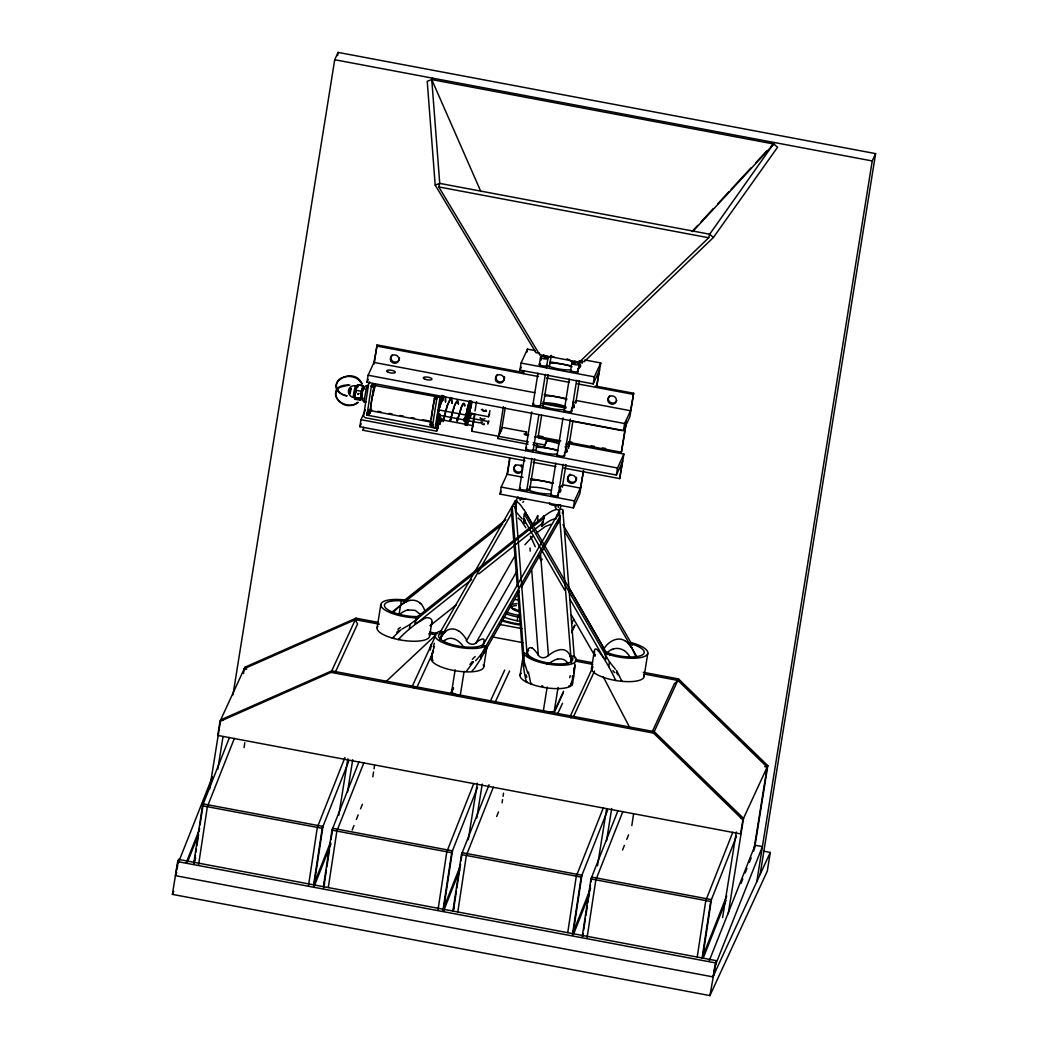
<?xml version="1.0" encoding="UTF-8"?>
<svg xmlns="http://www.w3.org/2000/svg" width="1048" height="1048" viewBox="0 0 1048 1048"><rect width="100%" height="100%" fill="white"/><g stroke="black" fill="none" stroke-linecap="round" stroke-linejoin="round"><path stroke-width="1.5" d="M515.839 504.507L515.485 511.228L522.114 518.917M451.963 403.153L451.007 398.135L447.496 405.17M515.839 504.389C516.337 498.062 522.323 507.337 523.686 509.669M357.25 387.288L357.787 384.812L362.66 385.743M361.848 392.686L362.739 389.411L361.39 396.38L361.992 394.546M430.204 424.348C436.544 424.191 429.418 427.401 430.204 424.348L434.331 398.607C434.291 394.428 440.592 400.533 434.331 398.607M452.094 403.166L451.623 397.651M445.466 402.091L445.282 396.629M441.968 397.703L371.529 384.891L367.01 415.139L437.055 428.357L438.405 425.449L435.955 424.99M445.61 401.685L445.583 396.825M357.381 386.411L357.434 385.219M363.368 387.537L363.171 386.293M515.59 624.254L515.629 623.468M465.836 418.925L465.836 420.038M527.065 653.114A2.253 0.707 9.1 0 1 523.804 653.035L523.044 660.24L523.62 653.454M470.028 403.113L470.067 402.602A12.471 1.035 -79.3 0 0 470.002 400.86M471.024 407.135L471.77 402.917L470.067 402.602M464.316 418.571L464.316 420.261L468.653 406.074M360.643 398.646L360.8 397.166M355.835 387.118C355.534 382.376 352.089 399.733 353.975 396.786M357.381 386.673L357.316 387.406M470.67 408.301L470.67 405.917L468.351 414.942M606.307 652.878A2.253 0.707 9.1 0 1 604.735 653.101C610.368 674.48 592.238 633.948 594.648 655.459M464.29 418.689L464.159 421.113L465.181 417.982M362.896 387.393A13.297 12.576 24.7 0 1 363.014 389.817L363.315 388.153M457.57 417.51L457.334 420.445L461.998 405.694M438.457 412.401L438.405 415.257L438.889 414.392M468.391 409.087L467.971 412.021M361.023 394.637L360.971 395.777M457.544 417.733L457.164 421.309L457.622 419.816M431.304 624.7C434.553 618.674 427.492 615.425 423.025 619.486C417.969 622.486 410.816 627.949 417.851 617.861A26.593 8.305 9.1 0 1 381.655 607.093A26.593 8.305 9.1 0 1 404.751 599.941L403.441 601.054M360.787 397.192L363.027 386.686M450.575 418.637C451.413 412.912 449.893 422.685 450.378 420.772M465.98 417.458L466.884 411.916M361.887 392.489L362.097 390.223L360.787 396.288M487.87 424.152L487.739 421.401L469.897 418.047L470.5 414.196L470.657 413.371L488.486 416.724L489.757 413.96M470.801 407.803L470.749 407.882A14.973 1.244 -79.3 0 1 470.316 407.017L468.129 418.624M362.556 391.52L362.674 389.791M444.142 415.545L443.199 421.65L444.863 414.261M361.704 393.511L361.298 396.734M468.561 414.55L467.893 420.628L479.539 422.816M444.182 415.519L443.356 420.798L447.3 405.406M450.43 419.659L450.286 420.707L452.788 411.301M466.871 414.078L466.74 414.916M373.743 387.184C367.18 386.738 375.42 383.267 373.743 387.184L369.538 413.737L371.621 409.349M467.028 410.292L465.849 420.169M466.426 415.349L466.609 414.183M193.697 863.775L202.487 805.781L229.486 737.465M194.181 863.526L195.413 855.469M195.897 852.247L196.382 849.024M196.88 845.802L198.583 834.522M199.081 831.3L199.565 828.077M200.05 824.855L203.233 803.908L322.954 826.453L313.902 886.071M198.583 864.692L207.373 806.698L234.372 738.381M244.066 747.617L244.8 742.783M308.531 885.403L317.321 827.409L344.923 757.573M313.653 884.709L322.208 828.326L348.617 761.529M323.426 886.556L331.98 830.16L358.979 761.857M323.675 887.905L326.373 870.181M326.858 866.971L329.544 849.247M330.028 846.024L330.526 842.802M331.011 839.579L332.727 828.3L452.448 850.845L443.396 910.45M328.312 887.473L336.866 831.09L363.866 762.774M372.826 776.843L373.56 772.009M374.044 768.787L374.542 765.564M438.025 909.795L446.815 851.788L473.814 783.472M442.911 910.712L451.701 852.718L477.508 787.428M452.919 910.935L461.474 854.552L489.075 784.716M453.666 909.075L456.352 891.35M456.836 888.128L460.504 863.958M460.989 860.736L462.22 852.692L581.928 875.237L572.889 934.842M457.806 911.865L466.36 855.469L493.359 787.153M502.071 802.834L502.568 799.611M503.053 796.388L503.538 793.166M567.754 932.563L576.308 876.18L603.307 807.864M572.391 935.091L581.195 877.097L607.591 810.3M582.164 936.938L590.967 878.945L617.966 810.628M582.662 936.676L583.146 933.454M583.644 930.231L585.347 918.965M585.845 915.742L587.312 906.075M587.797 902.852L590.483 885.128M590.967 881.905L591.701 877.071L711.422 899.616L702.632 957.623M587.05 937.855L595.854 879.861L622.853 811.545M631.813 825.614L633.529 814.335M697.248 956.955L705.802 900.56L732.801 832.256M702.134 957.872L710.688 901.49L736.482 836.212M355.141 394.009L354.879 398.712M175.737 874.923L177.191 865.648L212.364 776.948M350.556 388.559L349.704 393.105M351.014 388.441L350.137 393.747M713.256 976.147L714.71 966.872L762.407 846.601L755.071 845.225L709.169 960.99M763.861 851.212L770.28 852.43L767.28 871.15L709.915 995.6L172.396 894.376L177.649 861.613L178.658 859.412L716.177 960.636L713.924 974.679M177.151 868.779L177.662 865.661M178.16 862.53L178.658 859.412M741.277 832.413L740.595 833.88L217.735 735.408L219.988 721.365L244.957 667.196L356.006 618.202L378.472 622.433M209.548 789.354L220.669 719.91L331.705 670.903L654.214 731.648L743.517 818.37L728.255 913.66M217.788 769.271L222.962 736.98M232.983 694.824L334.718 59.723L338.085 52.4L875.604 153.624L760.154 874.386M337.574 55.636L338.085 52.4M243.516 673.51L244.289 668.663L355.324 619.656L379.402 624.189M244.446 670.432L244.957 667.196M350.752 388.271L349.744 393.524M356.202 388.494L354.669 398.044M355.036 395.201L355.442 392.686M622.787 461.12L616.381 475.032L359.844 426.719L360.971 419.698L365.451 409.951M595.185 386.005L633.66 393.249L629.913 416.659L623.508 430.558L366.957 382.245L368.084 375.236L374.503 361.324M525.061 460.779L363.119 430.283L363.604 427.309M523.031 372.42L377.123 344.936L373.992 362.425L534.729 392.686M374.044 364.128L377.123 344.936M338.779 815.357L347.831 758.831M347.543 792.052L352.718 759.748M377.123 627.647L380.817 604.657M401.358 600.805L398.987 614.717M438.405 425.449L437.946 428.265L432.261 427.256L437.16 396.603L440.094 397.153L435.182 427.807L437.959 423.248L440.094 415.074M369.656 381.97A2.489 2.358 24.7 0 0 368.752 383.437L363.682 415.021A2.489 2.358 24.7 0 0 365.752 417.825L436.61 431.173L437.055 428.357M442.413 400.546L442.937 397.323M436.151 423.51L439.819 424.191L441.614 418.48L436.846 417.589M441.614 418.48L439.819 424.191M399.877 639.136L398.175 639.542L401.148 636.568A58.636 20.03 -38.1 0 1 409.349 629.062L410.109 624.385L544.174 517.817A2.292 0.655 -86.5 0 0 543.886 516.14M429.628 636.044L431.815 622.355M528.428 441.889L471.77 431.239L474.521 414.078M475.019 410.96L476.513 401.607M473.945 420.418L471.77 431.239M474.443 417.301L474.941 414.183M440.592 639.568L441.666 632.809M457.164 695.584L451.544 692.414L455.159 669.816M528.048 444.234L497.63 438.496L502.058 427.374L526.489 431.973L526.122 434.317M498.651 436.309L503.394 406.663M505.188 407.882L501.678 429.719L499.857 433.676M460.229 695.558L464.107 671.362M562.868 484.779L580.396 488.08L583.526 470.591L579.767 494.001L573.361 507.913L500.066 494.106L501.193 487.084L507.599 473.172L509.747 459.771M599.639 369.97L593.22 383.882L519.926 370.075L521.053 363.053L527.471 349.141L535.436 350.648M509.721 457.884L507.088 474.272L523.031 477.272M523.686 370.664L523.214 373.651L523.712 372.551M527.013 351.958L527.471 349.141M471.901 671.179L474.587 668.166A58.636 15.681 -53.8 0 0 480.665 658.825L481.399 654.149L560.13 516.245L559.383 520.935L544.619 546.781M483.757 666.738L486.993 646.603M513.756 540.978L511.503 511.909L512.249 507.232L524.314 662.231L527.825 673.275M514.489 504.416L514.987 501.285L439.649 633.254M515.433 509.734L516.232 506.603M519.297 489.835L524.511 457.19M525.546 450.732L531.755 411.995M532.79 405.55L537.952 373.271M539.248 365.202L540.545 357.132M468.273 839.736L477.325 783.197M532.987 444.706L544.056 447.247L546.755 441.391L547.135 439.046L534.572 436.689M546.899 357.827L547.121 356.503A3.747 1.166 9.1 0 1 543.742 354.761M526.646 491.158L531.912 458.369M532.934 451.911L538.882 414.798M540.074 407.358L545.353 374.437M546.388 367.992L547.934 358.298M525.245 520.149L524.734 523.266L523.594 518.76L524.341 514.07A2.292 1.009 -71.7 0 1 526.188 513.245M524.066 522.114L524.485 519.101M525.336 513.847L525.52 512.668M476.774 818.043L482.211 784.114M529.764 489.351L534.677 458.683M535.973 450.614L536.995 444.156M538.03 437.697L541.659 415.1M542.943 407.03L548.117 374.752M549.414 366.682L551.222 355.39M544.056 447.247L547.135 439.046M517.201 620.77L518.184 615.294M560.156 504.586A11.921 3.183 -53.8 0 1 560.431 507.625L560.051 508.739A20.279 5.423 -53.8 0 1 558.112 512.996L556.108 518.878A11.934 4.074 -38.1 0 0 550.894 520.227L549.06 521.223A23.803 8.135 -38.1 0 0 541.593 526.45L542.314 521.76M541.567 526.437L544.174 517.817M520.044 675.449L523.279 655.17M550.619 495.363L555.794 463.085M557.012 455.5L563.025 417.89M564.073 411.484L569.234 379.153M570.466 371.647L571.815 363.014M527.013 681.554L526.358 682.012L525.402 677.742A58.636 23.881 73.7 0 1 523.542 666.908L524.314 662.231M527.825 656.624L528.126 654.699M574.592 363.263L574.946 361.075M577.867 363.197L578.011 362.32A3.747 1.166 9.1 0 0 581.758 362.372A3.747 1.166 9.1 0 0 581.837 361.088M558.008 496.542L563.182 464.264M564.466 456.194L570.413 419.069M571.448 412.611L576.623 380.332M577.841 372.643L579.203 364.193M560.379 492.023L560.588 490.713M566.745 452.251L566.955 450.928M573.872 407.777L574.081 406.467M562.331 487.163L565.946 464.578M568.527 448.439L572.929 420.995M575.771 403.244L579.387 380.647M582.164 363.276L582.374 361.953M562.37 513.428L562.868 510.311L574.173 655.616M573.361 507.913L574.487 500.892L580.893 486.979M593.22 383.882L594.347 376.861L600.766 362.949L584.823 359.949M543.296 711.212L547.174 687.003M599.129 371.071L596.509 387.446L600.766 362.949M549.401 712.195L554.169 711.736L558.047 687.527M574.645 667.065L574.186 669.986L574.016 667.904M574.841 665.886L574.841 664.052M616.381 475.032L617.508 468.011L623.914 454.098L566.195 443.225M623.508 430.558L624.621 423.549L631.04 409.637M568.723 442.348L621.399 452.264L626.403 421.06M626.494 421.886L621.399 452.264M563.889 468.089L619.669 478.595L622.289 462.22M633.66 393.249L630.529 410.737L576.361 400.533M623.914 454.098L619.669 478.595M591.531 668.454L594.334 650.9M609.792 655.563L610.093 653.638M614.704 679.589L615.792 680.519L613.918 676.628A58.636 12.917 61.2 0 0 608.718 666.607L609.464 661.93L524.341 514.07M597.504 865.74L606.556 809.213M606.53 840.824L611.705 808.519M644.088 676.497L647.808 653.258M709.915 995.6L716.177 960.636M722.596 917.576L736.312 831.981M740.595 833.88L742.849 819.837L767.817 765.656L678.515 678.934L643.21 672.279M753.695 851.107L767.149 767.123L677.846 680.401L644.14 674.047M754.56 848.422L767.817 765.656M756.787 881.709L872.224 160.947L875.604 153.624M361.665 393.707L361.468 395.882M355.22 393.576L355.979 389.581M469.923 412.388L470.054 411.589L468.102 411.222M467.251 411.419L467.906 408.209M361.599 393.642L361.796 392.581M466.753 413.371L466.635 415.519M468.404 415.545L467.709 421.047L468.351 419.776M469.622 416.672L469.36 418.021A12.471 1.035 -79.3 0 1 466.753 424.283A12.471 1.035 -79.3 0 1 469.478 407.279A12.471 1.035 -79.3 0 1 471.77 402.917M355.351 392.633L355.757 390.485A14.973 3.039 11.7 0 1 356.202 390.38A13.401 12.681 24.7 0 0 355.049 397.598A13.401 2.712 11.7 0 0 355.377 399.262A13.401 9.969 5.4 0 1 355.364 397.362M361.311 393.747L361.717 391.611A14.973 3.039 11.7 0 0 361.193 391.323A13.401 12.681 24.7 0 1 360.04 398.541A13.401 2.712 11.7 0 1 360.368 400.192A13.401 9.969 5.4 0 0 361.848 394.624A14.973 3.039 11.7 0 0 362.149 394.559M469.897 418.047L471.967 413.069M488.486 416.724L489.953 410.62M469.701 405.091L469.203 407.174M439.492 406.166L438.719 411.563M468.941 412.506L469.845 408.72M466.989 411.379L468.836 406.1A8.358 0.694 -79.3 0 0 467.264 408.89L467.487 409.323M465.312 418.873L465.875 415.676M439.61 405.628L440.867 400.821M467.5 414.471L466.897 417.746A14.973 1.244 -79.3 0 1 467.722 414.995M574.173 673.248L574.933 665.31M355.861 389.974L357.198 385.743L356.084 388.978M361.848 391.101L362.176 389.646M362.149 395.227L361.848 396.524M467.251 415.453L466.923 416.881L467.329 415.244M362.084 395.541L361.219 398.502M465.823 415.886L465.26 417.72M362.019 391.546L362.516 389.699M362.019 394.598L361.377 396.72M450.43 420.562C451.374 417.405 456.247 393.969 458.395 404.122M469.176 416.803L468.744 418.506M488.892 420.798L488.381 422.789M361.94 394.598L361.521 395.869M438.654 411.746L439.243 408.34M361.429 394.598L361.075 395.725M444.863 414.445L447.483 404.842M469.032 416.672L468.391 418.715M433.283 646.708L434.383 643.262M527.825 650.363L527.734 650.729A18.785 7.65 73.7 0 0 527.288 654.79L527.275 655.485A27.248 11.096 73.7 0 1 527.275 654.777A20.554 8.371 73.7 0 1 527.393 652.773A22.938 7.166 9.1 0 0 555.794 663.856A22.938 7.166 9.1 0 0 569.876 655.354L570.832 655.747A2.253 0.707 9.1 0 0 573.937 656.166M362.058 389.529L362.582 387.59M771.158 146.144L774.498 142.541L709.666 234.215L708.71 237.765L579.282 362.189L539.681 354.735L438.784 186.924L439.741 183.387L431.763 79.596L432.444 78.128M439.61 406.991L438.261 411.419M468.233 419.724L467.958 420.641M439.309 408.327L439.793 406.323M573.544 675.829L573.033 677.611M439.662 407.069L439.977 405.655M439.846 406.441L443.631 395.62M452.736 411.746L454.229 406.938M568.933 685.864L570.191 686.388L572.902 678.069M457.675 419.528C458.775 417.497 462.666 397.087 464.945 405.183M440.016 405.812L443.802 395.987M355.455 396.799L354.84 398.122M355.364 397.31L355.023 398.266M483.796 642.45C486.207 635.481 477.691 640.76 475.792 643.197A6.917 5.882 51.6 0 1 466.216 640.472M356.7 386.568L357.067 385.559M447.326 405.694L450.575 397.651M468.194 407.148L468.6 406.585M486.731 646.93L484.045 652.904L485.8 645.83A2.253 0.707 9.1 0 1 483.089 644.965M454.544 405.655L457.518 400.009L458.566 403.939M193.893 862.465L195.688 857.906M313.614 885.01L330.408 842.5M314.125 886.503L330.919 844.007M323.387 886.857L324.579 883.818M352.18 830.068L353.988 825.51M356.386 819.444L358.18 814.885M360.577 808.807L362.385 804.261M443.108 909.402L460.504 865.373M443.618 910.895L459.81 869.905M452.88 911.236L454.072 908.197M496.673 816.497L498.481 811.951M572.601 933.781L590.6 888.245M573.715 933.768L589.304 894.298M622.564 849.994L624.372 845.435M626.769 839.369L628.564 834.811M702.095 958.173L726.683 895.935M703.195 958.147L726.002 900.468M186.308 862.517L199.421 829.44M187.5 862.059L198.295 834.863M740.949 883.503L742.744 878.971M745.154 872.932L746.949 868.399M749.346 862.36L751.154 857.827M461.945 406.27L463.819 403.585L464.801 406.113M366.957 382.245L368.241 379.468M359.844 426.719L361.154 423.864M217.735 735.408L218.416 733.941M369.59 413.737L367.088 413.253L368.503 410.344M366.774 414.641L368.071 411.825M367.062 415.008L368.359 412.178M367.18 415.204L369.787 409.558M363.119 430.283L363.63 429.182M176.758 872.683L175.396 875.656L712.915 976.88L770.28 852.43M172.396 894.376L173.758 891.416M430.191 425.147L431.54 422.213M432.261 427.256L433.518 424.532M436.61 431.173L437.946 428.265M219.988 721.365L331.037 672.371L356.006 618.202M335.268 672.331L357.538 624.019L355.324 619.656M519.926 370.075L521.236 367.232M497.63 438.496L498.979 435.575M526.489 431.973L525.14 434.907L528.284 435.496M500.066 494.106L501.35 491.316M435.287 636.306L412.336 686.086L414.091 687.842M416.528 688.117L433.4 651.515M453.195 687.973L451.164 692.387L456.077 695.165M451.544 692.414L453.574 688.012M490.516 700.811L504.691 670.065M495.403 701.741L509.577 670.982M571.736 623.586L573.78 619.172M571.92 631.092L574.631 625.237M571.619 632.612L575.011 625.276M554.169 711.736L563.614 691.235M563.313 692.741L554.51 711.841L549.637 712.326M557.772 713.531L562.514 703.247M569.863 716.989L592.814 667.209M594.517 671.074L573.597 716.452L570.662 717.788M652.131 732.002L674.401 683.689L677.846 680.401M742.849 819.837L653.546 733.102L678.515 678.934M439.675 639.739L440.894 637.354L439.806 639.241M482.067 646.498L482.172 646.289A20.554 5.489 -53.8 0 0 483.036 644.428A22.938 7.166 9.1 0 1 449.775 643.891A22.938 7.166 9.1 0 1 445.151 631.865L444.024 631.865A2.253 0.707 9.1 0 1 441.182 631.237M355.023 397.965L353.687 397.585A6.301 5.96 24.7 0 1 348.46 390.511A6.301 5.96 24.7 0 1 355.573 385.769L356.975 386.031M367.141 413.305L367.167 412.467L369.616 412.925M481.962 646.721L481.739 647.153A27.248 7.284 -53.8 0 0 482.185 646.289A18.785 5.017 -53.8 0 0 483.822 642.437M515.288 507.808L516.048 506.747M433.296 650.638C432.117 653.048 430.125 659.768 433.021 660.266M511.581 513.52L441.038 637.092L443.317 633.791M514.791 507.9L516.389 505.097M514.712 556.226L466.766 640.21A27.222 24.169 68.5 0 0 458.618 630.726M532.292 525.428L537.886 515.629M475.792 643.197L517.345 570.413M473.513 661.707L466.412 671.27M481.766 647.258L557.13 515.249L556.606 515.747M480.652 658.838L519.31 591.111M521.419 587.417L543.218 549.244M439.819 632.979L441.064 631.001A26.593 8.305 9.1 0 0 447.941 644.625A26.593 8.305 9.1 0 0 485.8 645.83M579.976 360.617L584.142 361.756L713.413 237.477L777.564 147.27L773.83 144.008L431.763 79.596L427.23 81.285L435.195 185.09L535.96 352.678L539.314 353.045M481.399 654.149L476.801 659.441M469.059 407.528L470.749 407.882M520.109 500.315L521.865 498.324L522.402 498.756M559.108 510.52L571.291 661.629L570.675 657.764A19.244 15.602 -54.5 0 0 568.75 653.192C563.496 646.026 553.698 651.018 548.458 655.59L540.624 554.903M692.191 231.372L697.758 225.359M701.099 221.77L713.321 208.565M717.775 203.757L728.897 191.758M731.124 189.361L751.141 167.746M755.595 162.951L766.717 150.951M692.636 231.634L773.83 144.008M475.556 660.712L476.382 659.86M556.986 523.279L559.383 520.935M354.827 398.567L355.049 397.598M385.507 682.065L435.955 634.839M536.72 532.908L545.196 526.541L551.012 524.301M517.725 497.237L516.179 500.381L515.839 506.59M405.275 599.639L505.817 519.716M391.297 612.648L400.533 605.312L395.437 610.198A64.884 60.967 -41.5 0 0 393.432 612.543M405.864 601.08L407.03 601.395A20.554 19.309 -41.5 0 0 404.764 602.469A27.248 25.597 -41.5 0 0 400.781 605.128L502.582 524.183M400.912 629.796L392.332 638.088L394.009 637.695M409.362 629.062L471.6 579.583M478.792 573.872L543.427 522.494M430.269 625.525L456.312 604.814M400.781 605.115L404.764 602.456A18.785 17.659 -41.5 0 1 409.755 600.504L410.318 600.425M415.729 618.163L545.825 514.974A20.279 6.93 -38.1 0 1 550.567 511.843L551.942 511.123A11.921 4.074 -38.1 0 1 558.008 509.642M531.703 683.414L530.878 684.003L528.428 672.056M340.954 378.341C331.64 382.952 338.111 395.555 346.875 395.699M357.761 394.074L358.717 393.472M357.905 394.284L358.875 393.655M410.109 624.385L406.506 626.521M340.194 387.105C325.915 396.642 348.146 411.458 357.827 402.314M357.984 402.498C339.84 415.506 322.666 383.398 349.862 385.088M539.681 354.735L540.375 354.289M402.065 629.036L405.864 626.874M445.649 639.752C452.526 635.468 460.177 641.428 463.779 647.245M420.929 614.94L420.471 615.176A19.244 6.576 -38.1 0 0 415.846 618.097M340.941 378.341C346.403 375.315 353.635 375.904 358.613 379.664M340.181 387.105L348.539 385.232M611.744 649.655L613.263 649.039M435.195 185.09L439.741 183.387L709.666 234.215L713.413 237.477M417.314 616.748L418.126 616.565A22.938 7.166 9.1 0 1 385.153 607.316A22.938 7.166 9.1 0 1 407.03 601.395M408.144 609.923L415.257 610.381L420.562 614.691M557.601 659.205L559.082 658.956A12.327 9.995 -54.5 0 1 567.047 662.231L567.282 662.664M440.265 414.602L440.055 414.589A14.279 1.179 -79.3 0 1 437.566 417.615A14.279 1.179 -79.3 0 1 442.033 395.371M467.172 416.855L467.081 416.842A8.358 0.694 -79.3 0 1 466.897 417.353M544.24 357.709L553.947 356.765M432.235 658.275L431.278 658.275L432.13 654.096A58.636 52.046 68.5 0 1 434.435 646.446M518.197 518.079L521.288 520.738L525.899 527.825M625.512 641.14A18.785 18.248 38.6 0 1 629.481 644.795A27.248 26.462 38.6 0 1 632.232 648.712L629.494 644.782A20.554 19.964 38.6 0 0 627.765 642.961L629.01 643.105M481.032 421.925L482.696 422.252M334.718 59.723L872.224 160.947M438.784 186.924L708.71 237.765M551.327 362.071L570.453 365.673M521.053 363.053L594.347 376.861M376.612 346.036L538.554 376.533M546.571 378.04L569.418 382.35M577.383 383.843L633.162 394.349M544.37 394.506L566.798 398.725M543.401 403.035L565.907 407.266M542.052 403.572L565.999 408.078M368.084 375.236L624.621 423.549M469.439 401.253L471.155 401.567M570.924 420.969L622.224 430.623M362.569 385.716L357.787 384.812A13.283 9.877 5.4 0 0 356.32 390.328L361.101 391.231A13.283 9.877 5.4 0 0 362.569 385.716A13.283 2.699 11.7 0 1 362.909 387.315M468.391 406.611L470.316 407.017M471.81 413.908L474.783 414.471M466.543 414.589L468.495 414.956M439.374 410.03L466.308 415.1M468.26 415.466L470.224 415.833M466.53 416.121L468.233 416.449M467.644 417.707L469.36 418.021M355.154 397.611L359.936 398.515A13.297 2.699 11.7 0 1 360.302 400.205L355.469 399.34M355.141 397.703L359.923 398.594M437.461 414.877L465.98 420.248M538.161 435.785L542.982 436.702M568.697 441.549L571.907 442.151M591.203 445.78L594.413 446.382M602.456 447.902L605.665 448.505M524.026 433.924L528.821 434.828M538.397 436.636L560.745 440.841M441.129 419.672L473.198 425.711M538.934 438.09L559.776 442.02M465.692 424.65L467.408 424.964M436.61 420.693L440.278 421.388M377.856 411.314L381.04 411.916M389.018 413.41L392.201 414.012M400.179 415.519L403.362 416.121M411.34 417.615L414.523 418.218M422.501 419.724L430.479 421.217M371.005 410.751L431.593 422.161M533.222 442.793L544.436 444.902M540.951 446.893L556.96 449.906M360.971 419.698L617.508 468.011M533.078 462.286L555.925 466.596M530.995 478.779L553.305 482.971M501.193 487.084L574.487 500.892M499.516 624.412L521.956 628.643M492.547 636.948L523.018 642.686M429.811 632.101L437.841 633.608M575.824 659.598L591.871 662.611M429.143 633.555L435.562 634.774M575.156 661.052L592.801 664.38M331.037 672.371L653.546 733.102M244.289 668.663L246.725 669.122M764.699 766.664L767.149 767.123M220.669 719.91L223.106 720.369M741.08 817.912L743.517 818.37M202.487 805.781L322.208 828.326M331.98 830.16L451.701 852.718M461.474 854.552L581.195 877.097M590.967 878.945L710.688 901.49M177.649 861.613L715.155 962.837M346.822 395.947C318.946 387.97 352.325 363.433 362.149 383.751M529.699 657.109L532.07 658.563M557.981 509.669L558.859 510.18M527.851 650.323L528.703 650.729M570.675 684.213L572.09 684.789L573.02 680.637A58.636 47.566 -54.5 0 0 574.212 669.986M566.994 358.783L575.509 363.604M532.266 648.227L531.48 647.847A12.314 5.017 73.7 0 0 527.799 650.31M458.487 630.922L457.111 630.136A12.314 10.938 68.5 0 0 447.666 630.031L447.247 630.333A19.244 17.082 68.5 0 0 443.33 633.804M625.499 641.166C617.848 635.743 608.351 641.664 604.067 648.542L568.514 586.801M624.097 650.585L623.599 650.284A12.327 11.973 38.6 0 0 613.25 648.987M627.765 642.961A22.938 7.166 9.1 0 1 641.127 655.511A22.938 7.166 9.1 0 1 605.574 651.869L606.085 652.301M621.163 680.663L621.936 681.331L616.499 670.393M358.599 379.638L361.914 383.856M419.973 603.032L421.099 604.133M615.399 669.214L609.464 661.93M607.237 654.437L607.093 654.201A19.244 4.244 61.2 0 0 604.08 649.734M562.946 524.59L632.114 644.716M564.623 531.271L632.232 648.712M637.079 657.122L632.389 648.974L635.284 655.367A64.884 63.024 38.6 0 1 636.018 657.437M524.079 509.616L525.572 512.197M527.052 514.764L532.974 525.061M532.79 524.983L526.24 513.913M534.27 527.563L607.303 654.411M523.594 518.76L564.623 590.037M569.955 599.286L608.705 666.607M571.356 615.006L595.054 656.166M630.988 642.686L630.909 642.529A26.593 8.305 9.1 0 1 644.245 656.546A26.593 8.305 9.1 0 1 604.696 653.048M631.25 643.131L632.245 644.952M515.983 508.097L515.629 507.442L527.17 655.799M511.503 511.909L512.616 513.992M603.203 676.694L630.162 728.386M431.763 79.596L480.862 191.561M578.889 361.088L579.282 362.189M555.44 506.891L556.056 508.778M360.656 399.118L360.617 399.799M574.33 657.987L574.055 656.048A26.593 8.305 9.1 0 1 556.711 665.113A26.593 8.305 9.1 0 1 523.882 652.996M571.396 662.978L571.304 661.904L571.37 662.912M572.391 675.79L572.64 678.986M537.559 515.564L538.043 521.865M546.794 662.86L546.886 664.052M530 547.986L530.249 551.143M531.716 570.02L538.331 654.974M514.018 544.2L517.28 586.186M517.66 591.033L523.555 666.908M556.711 504.612A3.747 1.166 9.1 0 1 551.995 505.005A3.747 1.166 9.1 0 1 549.794 502.974M525.336 498.363A3.747 1.166 9.1 0 1 521.603 499.293A3.747 1.166 9.1 0 1 518.236 497.25M529.017 488.473A3.747 1.166 9.1 0 1 527.655 490.058M484.438 411.039A2.227 1.506 3.9 0 1 482.853 410.842M481.399 409.86A2.345 0.904 29.3 0 1 481.346 409.558M485.8 409.873A3.039 0.956 38.4 0 1 485.696 411.445A3.039 0.956 38.4 0 1 482.316 409.205M485.001 418.702A2.489 0.773 9.1 0 1 481.988 418.859A2.489 0.773 9.1 0 1 480.22 417.628M484.15 423.641A3.039 0.956 38.4 0 1 483.429 424.519A3.039 0.956 38.4 0 1 480.521 422.632M465.836 420.798A8.358 0.694 -79.3 0 1 465.849 416.397M464.408 421.073A9.668 1.598 -70 0 1 464.29 418.951M443.055 396.956A14.279 1.179 -79.3 0 1 442.61 400.847M442.963 396.511A13.414 1.113 -79.3 0 1 442.57 400.454M440.068 414.17A13.414 1.113 -79.3 0 1 437.776 416.672A13.414 1.113 -79.3 0 1 442.073 395.712M364.822 401.816A8.738 0.721 -79.3 0 1 365.411 393.301A8.738 0.721 -79.3 0 1 367.809 386.306M364.966 389.267A2.489 2.358 24.7 0 1 368.516 386.162M366.145 401.882A2.489 2.358 24.7 0 1 363.106 398.201M371.477 410.109A15.72 1.297 -79.3 0 1 371.306 402.812A15.72 1.297 -79.3 0 1 375.145 383.764M431.37 418.912A15.72 1.297 -79.3 0 1 435.523 395.947M372.944 395.633A10.231 0.852 -79.3 0 1 375.708 385.258M439.243 414.353A10.231 0.852 -79.3 0 1 437.881 415.034A10.231 0.852 -79.3 0 1 440.566 400.559A10.231 0.852 -79.3 0 1 441.745 400.939M439.309 414.222A10.48 0.865 -79.3 0 1 437.828 415.296A10.48 0.865 -79.3 0 1 440.619 400.297A10.48 0.865 -79.3 0 1 441.758 401.056M357.696 384.812A13.401 2.712 11.7 0 0 358.01 386.476A13.401 12.681 24.7 0 0 357.669 387.197M467.251 419.423A12.471 1.035 -79.3 0 1 465.43 419.659A12.471 1.035 -79.3 0 1 469.687 400.821M468.639 418.126A14.973 1.244 -79.3 0 1 469.19 416.161M578.011 362.32A19.964 6.236 9.1 0 1 577.854 368.673M546.794 365.372A19.964 6.236 9.1 0 0 570.754 369.892A3.747 1.166 9.1 0 0 575.09 371.896A3.747 1.166 9.1 0 0 577.487 370.442M541.187 360.014A19.964 6.236 9.1 0 1 541.279 359.543M545.392 356.87A19.964 6.236 9.1 0 1 547.121 356.503M551.065 356.124A19.964 6.236 9.1 0 1 551.824 356.097M546.781 365.438A3.747 1.166 9.1 0 1 541.593 365.608A3.747 1.166 9.1 0 1 540.309 363.564M551.117 355.809A3.747 1.166 9.1 0 1 551.091 356.058M549.624 362.346A3.747 1.166 9.1 0 1 549.977 363.08M549.938 363.145A19.964 6.236 9.1 0 1 571.985 366.826M572.771 403.008A19.964 6.236 9.1 0 1 571.474 408.458M564.374 409.663A19.964 6.236 9.1 0 1 540.427 405.157A3.747 1.166 9.1 0 1 535.332 405.419A3.747 1.166 9.1 0 1 533.904 403.362M566.732 399.589A19.964 6.236 9.1 0 0 544.685 395.908A3.747 1.166 9.1 0 0 544.279 395.044M571.095 410.213A3.747 1.166 9.1 0 1 568.828 411.694A3.747 1.166 9.1 0 1 564.348 409.729M575.483 400.886A3.747 1.166 9.1 0 1 572.706 402.275M542.969 401.934A3.747 1.166 9.1 0 1 543.571 402.917A19.964 6.236 9.1 0 1 565.606 406.611M616.709 400.467A4.362 4.127 24.7 0 1 610.224 402.314A4.362 4.127 24.7 0 1 609.713 395.725M399.498 358.023A4.362 4.127 24.7 0 1 393.472 361.756A4.362 4.127 24.7 0 1 392.266 354.774M504.324 376.599A4.362 4.127 24.7 0 1 502.162 381.577A4.362 4.127 24.7 0 1 496.66 379.979A4.362 4.127 24.7 0 1 497.328 374.555M557.811 450.81A19.964 6.236 9.1 0 0 536.445 447.391A3.747 1.166 9.1 0 0 536.209 446.658M565.304 447.169A19.964 6.236 9.1 0 1 564.361 452.919M557.261 454.138A19.964 6.236 9.1 0 1 533.301 449.618A3.747 1.166 9.1 0 1 528.297 449.906A3.747 1.166 9.1 0 1 526.659 447.85M546.283 440.789A19.964 6.236 9.1 0 1 558.938 443.789M564.112 454.767A3.747 1.166 9.1 0 1 561.584 456.142A3.747 1.166 9.1 0 1 557.222 454.19M568.488 445.439A3.747 1.166 9.1 0 1 565.317 446.71M566.221 444.522A3.747 1.166 9.1 0 1 567.466 444.902M559.278 487.255A19.964 6.236 9.1 0 1 557.981 492.704M550.881 493.909A19.964 6.236 9.1 0 1 526.934 489.403A3.747 1.166 9.1 0 1 521.917 489.691A3.747 1.166 9.1 0 1 520.293 487.634M552.558 483.573A19.964 6.236 9.1 0 0 531.192 480.141A3.747 1.166 9.1 0 0 530.786 479.29M557.601 494.446A3.747 1.166 9.1 0 1 555.335 495.927A3.747 1.166 9.1 0 1 550.855 493.975M562.121 485.224A3.747 1.166 9.1 0 1 559.213 486.521M529.83 486.442A3.747 1.166 9.1 0 1 530.078 487.163A19.964 6.236 9.1 0 1 551.431 490.595M576.466 477.351A4.362 4.127 24.7 0 1 573.492 482.159A4.362 4.127 24.7 0 1 568.199 479.421A4.362 4.127 24.7 0 1 570.453 474.246M522.428 469.897A4.362 4.127 24.7 0 1 515.944 471.259A4.362 4.127 24.7 0 1 515.59 464.788M521.039 464.723A4.362 4.127 24.7 0 1 522.428 466.426M519.205 624.084A40.296 12.589 9.1 0 1 501.494 619.905M519.074 624.857A39.287 12.275 9.1 0 1 501.809 620.77M519.625 621.202A27.445 8.567 9.1 0 1 503.092 616.696M520.502 615.7A26.2 8.188 9.1 0 1 506.8 612.215M519.232 610.709A11.227 3.511 9.1 0 1 510.69 606.399A11.227 3.511 9.1 0 1 516.978 603.727M520.227 617.429A27.445 8.567 9.1 0 1 505.87 613.787M515.079 599.6A27.445 8.567 9.1 0 1 517.686 599.823M520.162 611.888A9.982 3.118 9.1 0 1 511.856 608.207A9.982 3.118 9.1 0 1 516.402 605.521M514.175 609.451A9.982 3.118 9.1 0 1 515.799 609.294M516.114 507.573A6.93 3.458 -62.5 0 1 515.629 506.839M522.821 502.385A26.999 26.226 38.6 0 1 523.515 501.547M602.128 647.389A12.314 2.712 61.2 0 1 603.779 649.341M603.936 648.28A6.917 2.109 -68.3 0 1 603.478 649.131M612.936 670.654A27.969 15.458 46.2 0 1 614.469 672.62M616.211 672.331A19.231 15.406 38.6 0 1 617.783 674.807M643.629 674.571A26.593 8.305 9.1 0 1 616.276 680.597A26.593 8.305 9.1 0 1 592.749 666.279M624.202 650.441A23.515 22.833 38.6 0 1 630.451 657.751M606.425 653.389A27.169 26.396 38.6 0 1 611.613 649.433M605.574 651.843A24.942 5.489 61.2 0 1 607.237 654.424M595.185 655.223A6.878 2.24 -68.9 0 1 595.199 654.764M606.189 652.301A2.253 0.707 9.1 0 1 606.386 652.511M631.001 642.974A2.253 0.707 9.1 0 1 629.01 643.144M530.799 537.048A67.151 14.803 61.2 0 1 535.253 546.702M539.117 556.134A67.151 14.803 61.2 0 1 540.48 559.829M530.34 536.144A43.4 9.563 61.2 0 1 530.773 537.048M558.715 512.433A6.93 0.996 -90 0 1 558.663 513.048M559.016 510.062A26.999 9.222 -38.1 0 1 559.16 514.843M543.27 516.467A2.292 0.655 -86.5 0 1 543.545 516.075M558.099 521.38A26.03 8.895 -38.1 0 1 557.864 523.397M410.305 600.373A12.314 11.58 -41.5 0 1 420.012 602.993M421.296 603.989A27.222 25.584 -41.5 0 1 425.029 611.469M399.223 614.652A23.135 21.733 -41.5 0 1 408.104 609.766M429.13 634.145A26.593 8.305 9.1 0 1 402.72 640.354A26.593 8.305 9.1 0 1 377.83 626.35M396.76 632.376A19.231 17.515 17.6 0 1 399.026 630.228M397.939 629.219A27.969 22.008 -10.2 0 1 400.48 627.398M417.772 617.888A2.253 0.707 9.1 0 1 416.698 617.272M416.711 616.945A2.253 0.707 9.1 0 1 417.235 616.722M431.396 625.132A6.878 2.384 86.6 0 1 430.204 625.813M415.519 618.32A24.942 8.515 -38.1 0 1 418.126 616.538M405.825 601.107A2.253 0.707 9.1 0 1 404.358 600.386M532.934 536.366A43.4 14.829 -38.1 0 0 532.004 537.27A67.151 22.938 -38.1 0 0 524.93 544.75M512.131 507.14A2.292 2.083 -36.2 0 1 515.773 507.35M557.654 504.678A20.279 16.454 -54.5 0 1 558.466 507.507M559.37 510.009A2.292 2.083 -36.2 0 1 563.025 510.232M532.253 648.005A27.222 11.083 73.7 0 1 538.292 655.092M548.392 655.537A6.917 5.738 -37.7 0 1 538.253 655.013M569.916 655.327A24.942 20.226 -54.5 0 1 571.252 661.642M572.116 681.528A26.593 8.305 9.1 0 1 544.829 687.593A26.593 8.305 9.1 0 1 521.275 673.261M526.096 674.899A19.231 6.655 75.8 0 1 526.79 677.218M570.269 675.672A27.969 8.109 -67.1 0 1 569.68 677.637M567.427 662.546A23.515 19.074 -54.5 0 1 568.082 663.869M548.287 664.039A27.169 22.047 -54.5 0 1 557.575 658.969M542.943 686.099A22.938 7.166 9.1 0 1 541.633 685.837M542.261 559.121A67.151 54.47 -54.5 0 1 541.187 560.824M514.882 501.154A2.292 1.939 68.1 0 1 517.227 501.036M555.021 506.839A26.999 7.218 -53.8 0 1 558.689 504.56M557.012 515.118A2.292 1.939 68.1 0 1 560.274 516.206M558.885 514.136A11.934 3.196 -53.8 0 1 559.174 516.009M441.064 637.119A24.942 22.139 68.5 0 1 445.125 631.826M442.885 641.926A23.135 20.528 68.5 0 1 445.557 639.608M483.272 664.799A26.593 8.305 9.1 0 1 456.05 670.877A26.593 8.305 9.1 0 1 432.392 656.572M430.269 647.258A27.969 17.358 78.2 0 1 431.147 644.441M430.269 650.087A19.231 6.851 -89.6 0 1 431.134 646.144M469.949 664.432A19.231 12.995 -54.3 0 1 472.36 661.602M472.321 659.336A27.969 10.952 -51.5 0 1 475.176 656.546M573.243 364.206A3.747 1.166 9.1 0 0 579.177 364.298A3.747 1.166 9.1 0 0 574.121 362.307A3.747 1.166 9.1 0 0 573.243 364.206M541.973 358.324A3.747 1.166 9.1 0 0 547.908 358.403A3.747 1.166 9.1 0 0 542.838 356.425A3.747 1.166 9.1 0 0 541.973 358.324M425.003 379.206A4.362 1.362 9.1 0 0 431.933 379.297A4.362 1.362 9.1 0 0 426.025 376.979A4.362 1.362 9.1 0 0 425.003 379.206M388.363 372.302A4.362 1.362 9.1 0 0 395.279 372.394A4.362 1.362 9.1 0 0 389.384 370.075A4.362 1.362 9.1 0 0 388.363 372.302M608.587 402.301A4.362 4.127 24.7 0 0 616.041 401.934A4.362 4.127 24.7 0 0 611.718 395.869A4.362 4.127 24.7 0 0 608.587 402.301M391.127 361.35A4.362 4.127 24.7 0 0 398.594 360.984A4.362 4.127 24.7 0 0 394.258 354.905A4.362 4.127 24.7 0 0 391.127 361.35M496.189 381.131A4.362 4.127 24.7 0 0 503.656 380.765A4.362 4.127 24.7 0 0 499.32 374.699A4.362 4.127 24.7 0 0 496.189 381.131M568.212 481.477A4.362 4.127 24.7 0 0 575.666 481.111A4.362 4.127 24.7 0 0 571.343 475.045A4.362 4.127 24.7 0 0 568.212 481.477M514.463 471.364A4.362 4.127 24.7 0 0 521.917 470.997A4.362 4.127 24.7 0 0 517.594 464.919A4.362 4.127 24.7 0 0 514.463 471.364"/></g></svg>
